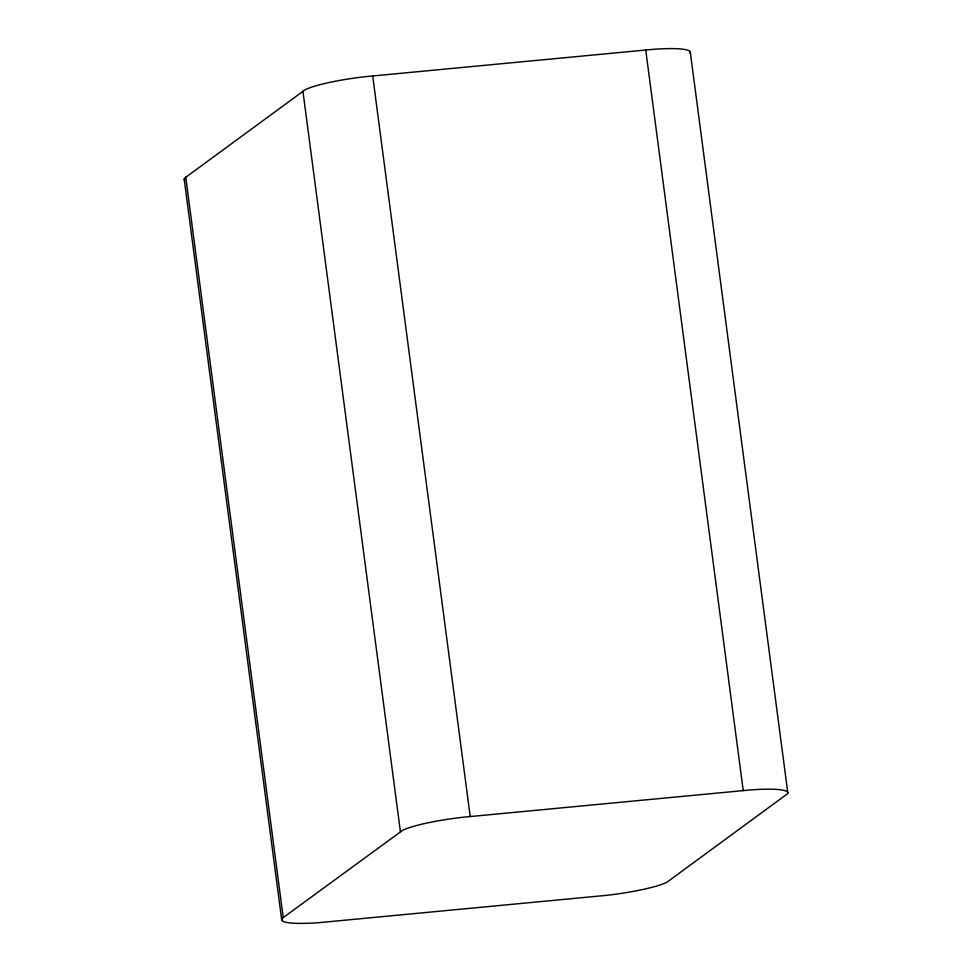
<?xml version="1.0" encoding="UTF-8"?>
<svg xmlns="http://www.w3.org/2000/svg" width="972" height="972" viewBox="0 0 972 972"><rect width="100%" height="100%" fill="white"/><g stroke="black" fill="none" stroke-linecap="round" stroke-linejoin="round"><path stroke-width="1.46" d="M690.011 53.193A58.66 8.262 -7.5 0 0 652.832 49.353L365.375 76.667A58.66 8.262 -7.5 0 0 305.087 89.776L184.498 178.216A58.66 8.262 -7.5 0 0 184.935 180.342M283.229 917.592L281.989 918.807A58.66 8.262 -7.5 0 0 319.168 922.647L606.625 895.334A58.66 8.262 -7.5 0 0 666.913 882.224L787.502 793.784A58.66 8.262 -7.5 0 0 750.323 789.932L462.879 817.258A58.66 8.262 -7.5 0 0 402.59 830.355L283.229 917.592L185.725 177.013M690.29 52.075L787.782 792.654M645.724 49.961L743.216 790.54M372.701 75.901L470.205 816.48M302.9 91.076L400.403 831.655M184.218 179.346L281.71 919.925"/></g></svg>
